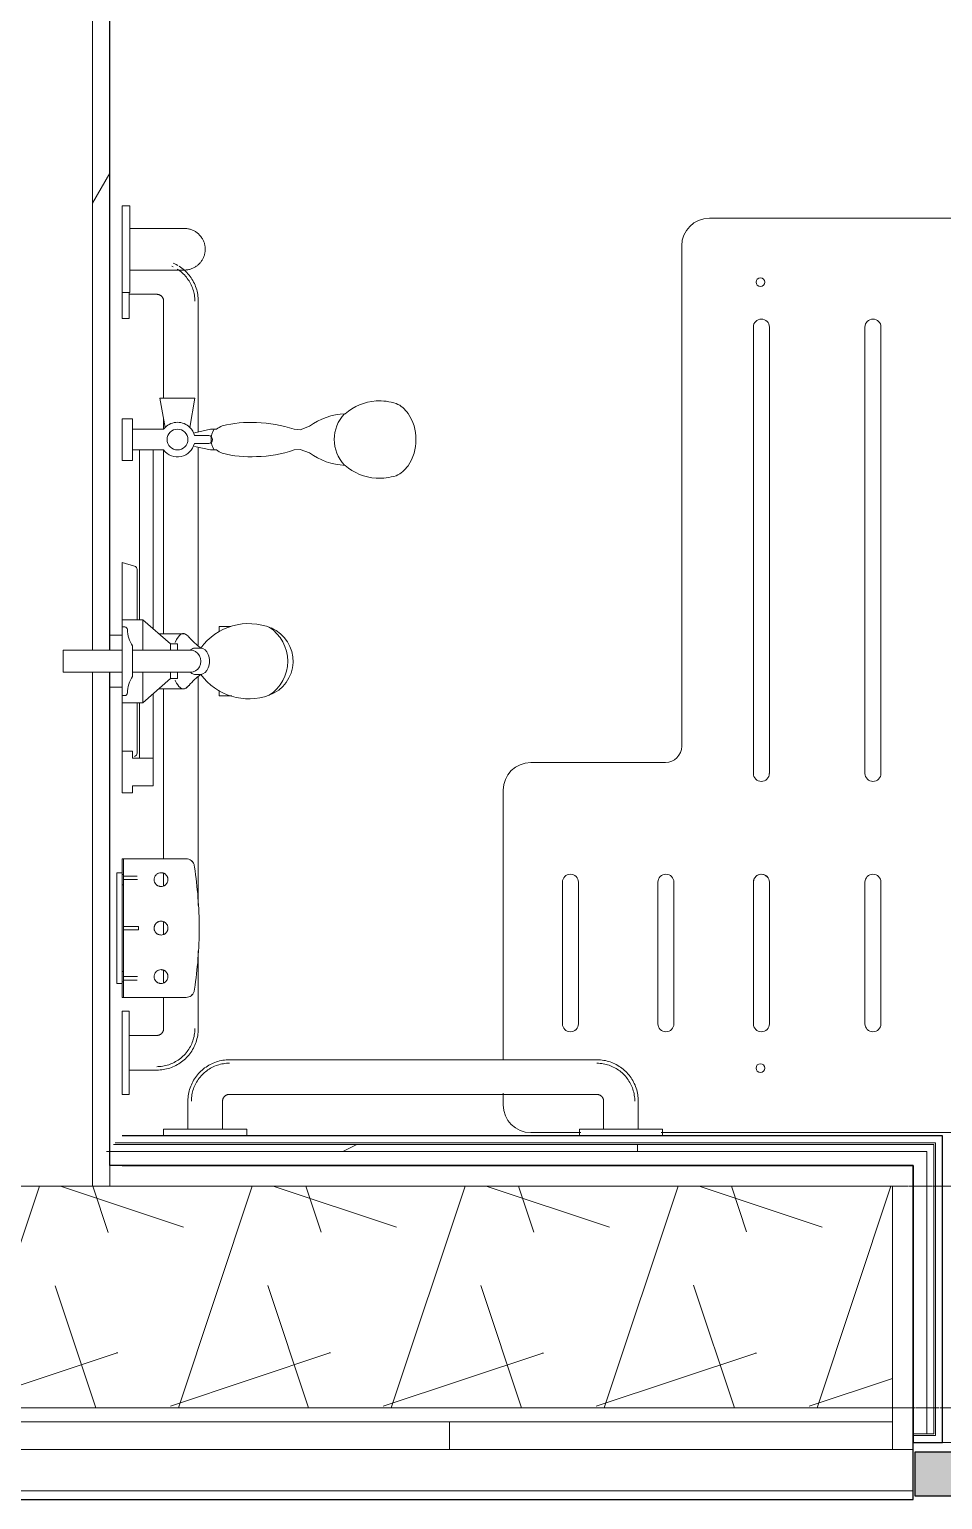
# Model space of a CAD drawing. Header units: inches. Extents: x 25369 to 33161, y -23509 to -20274.
# Drawn here: x 31234 to 31266.9, y -22798.6 to -22745.6 of the extents above; entities that cross this region are included whole.
import ezdxf

# ---------------------------------------------------------------- set-up
doc = ezdxf.new("R2010")
doc.units = ezdxf.units.IN
doc.header["$MEASUREMENT"] = 0
doc.linetypes.add('Grid Line 1_2_', pattern=[0.875, 0.5, -0.125, 0.125, -0.125])
for name, color, linetype, lineweight in [('A-FLOR', 192, 'Continuous', 9), ('A-GENM', 13, 'Continuous', 9), ('A-WALL', 113, 'Continuous', 9), ('A-WALL-PATT', 111, 'Continuous', 25), ('I-WALL', 2, 'Continuous', 9), ('P-SANR-FIXT', 6, 'Continuous', 9), ('Q-SPCQ', 91, 'Continuous', 9), ('S-GRID', 1, 'Continuous', 9)]:
    doc.layers.add(name, color=color, linetype=linetype, lineweight=lineweight)
pattern_1 = [(296.565, (5957.926, 17.28), (0.0001, 115.19999), [12.88, -244.715]), (33.69, (5963.69, 5.76), (-0.00014, 115.19958), [20.768, -394.592]), (33.69, (6078.89, 5.76), (-0.00014, 115.19958), [20.768, -394.592]), (33.69, (6194.09, 5.76), (-0.00014, 115.19958), [20.768, -394.592]), (116.565, (5980.966, 17.28), (0.0001, 115.19999), [12.88, -244.715]), (213.69, (5975.21, 28.8), (-0.00014, 115.19958), [20.768, -394.592]), (213.69, (6090.41, 28.8), (-0.00014, 115.19958), [20.768, -394.592]), (213.69, (6205.61, 28.8), (-0.00014, 115.19958), [20.768, -394.592]), (26.565, (6004.01, 17.28), (0.0001, 115.2), [25.76, -231.836]), (26.565, (6119.21, 17.28), (0.0001, 115.2), [25.76, -231.836]), (270, (6027.05, 28.8), (115.2, 7e-15), [11.52, -103.68]), (225, (6027.05, 17.28), (-1e-14, 115.20042), [16.292, -146.626]), (135, (6015.53, 5.76), (1e-14, 115.20042), [16.292, -146.626]), (288.435, (5980.966, 51.84), (-0.00042, 115.19956), [18.215, -346.08]), (18.435, (5986.73, 34.56), (-0.0004, 115.19956), [18.215, -346.08]), (18.435, (6101.93, 34.56), (-0.0004, 115.19956), [18.215, -346.08]), (18.435, (6217.13, 34.56), (-0.0004, 115.19956), [18.215, -346.08]), (135, (6004.01, 40.32), (1e-14, 115.20042), [16.292, -146.626]), (180, (5992.49, 51.84), (-1e-14, -115.2), [11.52, -103.68]), (251.565, (5952.166, 80.64), (0.00042, 115.19956), [18.215, -346.08]), (315, (5946.41, 63.36), (-1e-14, 115.20042), [16.292, -146.626]), (71.565, (5957.926, 51.84), (0.00042, 115.19956), [18.215, -346.08]), (135, (5963.69, 69.12), (1e-14, 115.20042), [16.292, -146.626]), (225, (5998.25, 80.64), (-1e-14, 115.20042), [16.292, -146.626]), (123.69, (5986.726, 69.12), (-0.00014, 115.19958), [20.768, -394.592]), (123.69, (6101.926, 69.12), (-0.00014, 115.19958), [20.768, -394.592]), (26.565, (5975.21, 86.4), (0.0001, 115.2), [12.88, -244.715]), (26.565, (6090.41, 86.4), (0.0001, 115.2), [12.88, -244.715]), (315, (5986.73, 92.16), (-1e-14, 115.20042), [16.292, -146.626]), (213.69, (6038.57, 109.44), (-0.00014, 115.19958), [20.768, -394.592]), (213.69, (6153.77, 109.44), (-0.00014, 115.19958), [20.768, -394.592]), (213.69, (6268.97, 109.44), (-0.00014, 115.19958), [20.768, -394.592]), (296.565, (6021.286, 97.92), (0.0001, 115.19999), [12.88, -244.715]), (45, (6027.05, 86.4), (1e-14, 115.20042), [16.292, -146.626]), (90, (6038.57, 97.92), (-115.2, 7e-15), [11.52, -103.68]), (213.69, (5986.73, 115.2), (-0.00014, 115.19958), [20.768, -394.592]), (213.69, (6101.93, 115.2), (-0.00014, 115.19958), [20.768, -394.592]), (213.69, (6217.13, 115.2), (-0.00014, 115.19958), [20.768, -394.592]), (315, (5969.45, 103.68), (-1e-14, 115.20042), [8.146, -154.772]), (26.565, (5975.21, 97.92), (0.0001, 115.2), [12.88, -244.715]), (26.565, (6090.41, 97.92), (0.0001, 115.2), [12.88, -244.715]), (90, (5986.73, 103.68), (-115.2, 7e-15), [11.52, -103.68]), (333.435, (5940.65, 109.44), (-0.0001, 115.2), [12.88, -244.715]), (333.435, (6055.85, 109.44), (-0.0001, 115.2), [12.88, -244.715]), (243.435, (5952.166, 103.68), (-0.0001, 115.19999), [12.88, -244.715]), (161.565, (5946.41, 92.16), (0.0004, 115.19956), [18.215, -346.08]), (161.565, (6061.61, 92.16), (0.0004, 115.19956), [18.215, -346.08]), (161.565, (6176.81, 92.16), (0.0004, 115.19956), [18.215, -346.08]), (45, (5929.13, 97.92), (1e-14, 115.20042), [16.292, -146.626]), (26.565, (5934.89, 0), (0.0001, 115.2), [12.88, -244.715]), (26.565, (6050.09, 0), (0.0001, 115.2), [12.88, -244.715]), (116.565, (5946.406, 5.76), (0.0001, 115.19999), [12.88, -244.715]), (206.565, (5940.65, 17.28), (0.0001, 115.2), [12.88, -244.715]), (206.565, (6055.85, 17.28), (0.0001, 115.2), [12.88, -244.715]), (296.565, (5929.126, 11.52), (0.0001, 115.19999), [12.88, -244.715]), (14.036, (6015.53, 51.84), (0.0005, 115.19957), [23.749, -451.233]), (14.036, (6130.73, 51.84), (0.0005, 115.19957), [23.749, -451.233]), (14.036, (6245.93, 51.84), (0.0005, 115.19957), [23.749, -451.233]), (14.036, (6361.13, 51.84), (0.0005, 115.19957), [23.749, -451.233]), (135, (6038.57, 57.6), (1e-14, 115.20042), [16.292, -146.626]), (198.435, (6027.05, 69.12), (-0.0004, 115.19956), [18.215, -346.08]), (198.435, (6142.25, 69.12), (-0.0004, 115.19956), [18.215, -346.08]), (198.435, (6257.45, 69.12), (-0.0004, 115.19956), [18.215, -346.08]), (296.565, (6009.766, 63.36), (0.0001, 115.19999), [12.88, -244.715]), (333.435, (5934.89, 34.56), (-0.0001, 115.2), [12.88, -244.715]), (333.435, (6050.09, 34.56), (-0.0001, 115.2), [12.88, -244.715]), (45, (5946.41, 28.8), (1e-14, 115.20042), [8.146, -154.772]), (116.565, (5952.166, 34.56), (0.0001, 115.19999), [12.88, -244.715]), (225, (5946.41, 46.08), (-1e-14, 115.20042), [16.292, -146.626])]

# ---------------------------------------------------------------- blocks, each defined once
blk = doc.blocks.new('Shower_Seat-Retractable-Frost_Products_LTD_-Handicap-_975L_M_ - Steel-Stainless-110062-Overall Floor Plan')
at = {"layer": 'Q-SPCQ', "color": 10, "lineweight": 13}
for p, q in [((25342.541, -22752.371), (25329.393, -22752.371)), ((25342.791, -22758.579), (25342.791, -22752.62)), ((25328.396, -22753.369), (25328.396, -22771.425)), ((25330.981, -22756.3), (25330.981, -22772.407)), ((25331.558, -22772.407), (25331.558, -22756.3)), ((25335.007, -22756.3), (25335.007, -22772.407)), ((25335.585, -22772.407), (25335.585, -22756.3)), ((25339.034, -22756.3), (25339.034, -22772.407)), ((25339.612, -22772.407), (25339.612, -22756.3)), ((25344.203, -22757.585), (25344.025, -22757.585)), ((25344.025, -22757.585), (25344.025, -22758.579)), ((25342.791, -22758.579), (25342.791, -22759.579)), ((25344.025, -22758.579), (25342.791, -22758.579)), ((25342.791, -22759.579), (25344.025, -22759.579)), ((25342.791, -22764.556), (25342.791, -22759.579)), ((25344.025, -22759.579), (25344.025, -22760.571)), ((25344.025, -22760.571), (25344.203, -22760.571)), ((25342.791, -22764.487), (25342.791, -22773.202)), ((25343.107, -22771.055), (25343.107, -22766.683)), ((25344.108, -22767.387), (25344.108, -22766.712)), ((25344.197, -22767.379), (25344.108, -22767.387)), ((25344.197, -22770.379), (25344.197, -22767.379)), ((25344.107, -22770.379), (25344.197, -22770.379)), ((25344.107, -22771.055), (25344.107, -22770.379)), ((25327.806, -22772.014), (25322.951, -22772.014)), ((25321.953, -22773.012), (25321.953, -22782.762)), ((25342.791, -22778.036), (25342.791, -22773.202)), ((25324.09, -22776.335), (25324.09, -22781.442)), ((25324.667, -22781.442), (25324.667, -22776.335)), ((25327.535, -22781.442), (25327.535, -22776.335)), ((25328.113, -22776.335), (25328.113, -22781.442)), ((25330.981, -22776.335), (25330.981, -22776.385)), ((25330.981, -22776.335), (25330.981, -22781.442)), ((25331.558, -22781.442), (25331.558, -22776.335)), ((25335.007, -22776.335), (25335.007, -22781.442)), ((25335.585, -22781.442), (25335.585, -22776.335)), ((25339.034, -22776.335), (25339.034, -22781.442)), ((25339.612, -22781.442), (25339.612, -22776.335)), ((25331.558, -22777.217), (25331.558, -22781.442)), ((25344.025, -22777.043), (25344.025, -22778.036)), ((25344.203, -22777.043), (25344.025, -22777.043)), ((25330.981, -22781.442), (25330.981, -22777.487)), ((25342.791, -22778.036), (25342.791, -22779.036)), ((25344.025, -22778.036), (25342.791, -22778.036)), ((25342.791, -22779.036), (25344.025, -22779.036)), ((25342.791, -22785.122), (25342.791, -22779.036)), ((25344.025, -22779.036), (25344.025, -22780.029)), ((25344.025, -22780.029), (25344.203, -22780.029)), ((25321.953, -22783.953), (25321.953, -22784.373)), ((25322.951, -22785.371), (25324.754, -22785.371)), ((25327.652, -22785.371), (25342.541, -22785.371))]:
    blk.add_line(p, q, dxfattribs=at)
for centre, radius, start, end in [((25329.393, -22753.369), 0.998, 90, 180), ((25342.541, -22752.62), 0.249, 0, 90), ((25331.234, -22754.676), 0.157, 90, 270), ((25331.234, -22754.676), 0.157, 270, 90), ((25339.288, -22754.676), 0.157, 90, 270), ((25339.288, -22754.676), 0.157, 270, 90), ((25331.269, -22756.3), 0.289, 0, 180), ((25335.296, -22756.3), 0.289, 0, 180), ((25339.323, -22756.3), 0.289, 0, 180), ((25341.818, -22766.399), 2.092, 57.8406, 62.567), ((25341.685, -22766.712), 2.424, 0, 62.8489), ((25341.754, -22766.683), 1.353, 0, 40), ((25341.656, -22771.026), 1.452, 321.4199, 358.8453), ((25341.638, -22771.018), 2.469, 297.8217, 359.1458), ((25327.806, -22771.425), 0.589, 270, 0), ((25322.951, -22773.012), 0.998, 90, 180), ((25331.268, -22772.407), 0.288, 180, 0), ((25335.296, -22772.407), 0.288, 180, 0), ((25339.323, -22772.407), 0.289, 180, 0), ((25341.921, -22771.671), 1.773, 299.5044, 304.7548), ((25324.379, -22776.335), 0.289, 0, 180), ((25327.824, -22776.335), 0.289, 0, 180), ((25331.269, -22776.335), 0.289, 40.7863, 180), ((25331.269, -22776.335), 0.289, 0, 180), ((25335.296, -22776.335), 0.289, 0, 180), ((25339.323, -22776.335), 0.289, 0, 180), ((25324.379, -22781.442), 0.289, 180, 0), ((25327.824, -22781.442), 0.289, 180, 0), ((25331.269, -22781.442), 0.289, 180, 0), ((25331.269, -22781.442), 0.289, 180, 0), ((25335.296, -22781.442), 0.289, 180, 0), ((25339.323, -22781.442), 0.289, 180, 0), ((25331.234, -22783.04), 0.157, 90, 270), ((25331.234, -22783.04), 0.157, 270, 90), ((25339.288, -22783.04), 0.157, 90, 270), ((25339.288, -22783.04), 0.157, 270, 90), ((25322.951, -22784.373), 0.998, 180, 270), ((25342.541, -22785.122), 0.249, 270, 0)]:
    blk.add_arc(centre, radius, start, end, dxfattribs=at)
blk = doc.blocks.new('Parametric_ADA_Grab_Bar_-_2_Piece_3744 - Parametric_ADA_Grab_Bar_-_2_Piece_3744 2-122809-Overall Floor Plan')
at = {"layer": 'A-GENM', "color": 7}
for p, q in [((1.849, 31.894), (1.799, 31.917)), ((0, 30.031), (0, 31.143)), ((0.25, 30.976), (0.25, 30.031)), ((0.25, 30.906), (1.25, 30.906)), ((1.5, 30.656), (1.5, 27.162)), ((2.75, 25.938), (2.75, 30.656)), ((0, 30.082), (0, 30.031)), ((0, 30.031), (0.25, 30.031)), ((0.25, 30.031), (0.25, 30.082)), ((1.5, 26.395), (1.5, 26.037)), ((1.5, 25.287), (1.5, 18.657)), ((2.75, 18.202), (2.75, 25.386)), ((2.75, 8.846), (2.75, 17.122)), ((1.5, 16.667), (1.5, 10.531)), ((1.5, 10.001), (1.5, 9.562)), ((1.5, 8.251), (1.5, 7.812)), ((2.75, 4.406), (2.75, 7.217)), ((1.5, 6.501), (1.5, 6.062)), ((1.5, 5.531), (1.5, 4.406)), ((0.25, 5.031), (0, 5.031)), ((0, 2.031), (0, 5.031)), ((0, 5.031), (0, 4.98)), ((0.25, 4.98), (0.25, 5.031)), ((0.25, 5.031), (0.25, 2.031)), ((1.25, 4.156), (0.25, 4.156)), ((17.125, 3.281), (3.875, 3.281)), ((0.25, 2.906), (1.25, 2.906)), ((0, 2.082), (0, 2.031)), ((0, 2.031), (0.25, 2.031)), ((0.25, 2.031), (0.25, 2.082)), ((2.375, 1.781), (2.375, 0.781)), ((3.625, 0.781), (3.625, 1.781)), ((3.875, 2.031), (17.125, 2.031)), ((17.375, 1.781), (17.375, 0.781)), ((18.625, 0.781), (18.625, 1.781)), ((1.5, 0.781), (1.5, 0.531)), ((1.5, 0.781), (4.5, 0.781)), ((1.551, 0.781), (1.5, 0.781)), ((4.5, 0.781), (4.449, 0.781)), ((4.5, 0.531), (4.5, 0.781)), ((16.5, 0.781), (16.5, 0.531)), ((16.5, 0.781), (19.5, 0.781)), ((16.551, 0.781), (16.5, 0.781)), ((19.5, 0.781), (19.449, 0.781)), ((19.5, 0.531), (19.5, 0.781))]:
    blk.add_line(p, q, dxfattribs=at)
at = {"layer": 'A-GENM', "color": 7, "flags": 128}
for points in [[(2.009, 31.95), (1.957, 31.979), (1.904, 32.006), (1.849, 32.031)], [(2.75, 30.656), (2.749, 30.716), (2.745, 30.776), (2.739, 30.836), (2.731, 30.895), (2.72, 30.954), (2.707, 31.013), (2.692, 31.071), (2.674, 31.128), (2.654, 31.185), (2.632, 31.24), (2.607, 31.295), (2.58, 31.349), (2.552, 31.402), (2.521, 31.453), (2.488, 31.503), (2.453, 31.552), (2.416, 31.599), (2.378, 31.645), (2.337, 31.69), (2.295, 31.732), (2.251, 31.773), (2.206, 31.812), (2.159, 31.85), (2.11, 31.885), (2.06, 31.918)], [(2.625, 30.656), (2.624, 30.711), (2.621, 30.766), (2.615, 30.821), (2.607, 30.875), (2.598, 30.929), (2.586, 30.983), (2.571, 31.036), (2.555, 31.089), (2.537, 31.141), (2.516, 31.192), (2.494, 31.242), (2.47, 31.291), (2.443, 31.339), (2.415, 31.387), (2.385, 31.433), (2.353, 31.477), (2.319, 31.521), (2.284, 31.563), (2.247, 31.604), (2.208, 31.643), (2.168, 31.68), (2.126, 31.716), (2.083, 31.75), (2.039, 31.783), (1.993, 31.813)], [(1.25, 30.906), (1.26, 30.906), (1.27, 30.905), (1.28, 30.904), (1.29, 30.903), (1.3, 30.901), (1.309, 30.899), (1.319, 30.897), (1.329, 30.894), (1.338, 30.89), (1.347, 30.887), (1.356, 30.882), (1.365, 30.878), (1.374, 30.873), (1.383, 30.868), (1.391, 30.863), (1.399, 30.857), (1.407, 30.851), (1.415, 30.844), (1.422, 30.837), (1.429, 30.83), (1.436, 30.823), (1.443, 30.816), (1.449, 30.808), (1.455, 30.8), (1.46, 30.791), (1.466, 30.783), (1.47, 30.774), (1.475, 30.765), (1.479, 30.756), (1.483, 30.747), (1.486, 30.737), (1.49, 30.728), (1.492, 30.718), (1.494, 30.709), (1.496, 30.699), (1.498, 30.689), (1.499, 30.679), (1.5, 30.669), (1.5, 30.659), (1.5, 30.656)], [(1.25, 2.906), (1.31, 2.907), (1.37, 2.911), (1.43, 2.917), (1.489, 2.925), (1.548, 2.936), (1.607, 2.949), (1.665, 2.965), (1.722, 2.982), (1.778, 3.002), (1.834, 3.025), (1.889, 3.049), (1.943, 3.076), (1.995, 3.105), (2.047, 3.135), (2.097, 3.168), (2.146, 3.203), (2.193, 3.24), (2.239, 3.279), (2.283, 3.319), (2.326, 3.361), (2.367, 3.405), (2.406, 3.451), (2.443, 3.498), (2.479, 3.546), (2.512, 3.596), (2.544, 3.647), (2.573, 3.699), (2.6, 3.753), (2.625, 3.807), (2.648, 3.863), (2.669, 3.919), (2.687, 3.976), (2.703, 4.034), (2.717, 4.092), (2.728, 4.151), (2.737, 4.211), (2.744, 4.27), (2.748, 4.33), (2.75, 4.39), (2.75, 4.406)], [(1.5, 4.406), (1.5, 4.396), (1.499, 4.386), (1.498, 4.376), (1.497, 4.366), (1.495, 4.357), (1.493, 4.347), (1.49, 4.337), (1.487, 4.328), (1.484, 4.318), (1.48, 4.309), (1.476, 4.3), (1.472, 4.291), (1.467, 4.282), (1.462, 4.273), (1.456, 4.265), (1.451, 4.257), (1.444, 4.249), (1.438, 4.241), (1.431, 4.234), (1.424, 4.227), (1.417, 4.22), (1.409, 4.214), (1.401, 4.207), (1.393, 4.201), (1.385, 4.196), (1.377, 4.191), (1.368, 4.186), (1.359, 4.181), (1.35, 4.177), (1.341, 4.173), (1.331, 4.17), (1.322, 4.167), (1.312, 4.164), (1.302, 4.162), (1.292, 4.16), (1.283, 4.158), (1.273, 4.157), (1.263, 4.157), (1.253, 4.156), (1.25, 4.156)], [(1.25, 3.031), (1.305, 3.032), (1.36, 3.036), (1.415, 3.041), (1.469, 3.049), (1.523, 3.059), (1.577, 3.071), (1.63, 3.085), (1.683, 3.101), (1.734, 3.119), (1.785, 3.14), (1.836, 3.162), (1.885, 3.187), (1.933, 3.213), (1.98, 3.241), (2.026, 3.271), (2.071, 3.303), (2.115, 3.337), (2.157, 3.373), (2.197, 3.41), (2.236, 3.448), (2.274, 3.488), (2.31, 3.53), (2.344, 3.573), (2.376, 3.618), (2.407, 3.663), (2.436, 3.71), (2.463, 3.758), (2.488, 3.807), (2.511, 3.857), (2.532, 3.908), (2.55, 3.96), (2.567, 4.012), (2.582, 4.065), (2.595, 4.119), (2.605, 4.173), (2.613, 4.227), (2.619, 4.282), (2.623, 4.336), (2.625, 4.391), (2.625, 4.406)], [(3.875, 3.281), (3.815, 3.28), (3.755, 3.276), (3.695, 3.27), (3.636, 3.262), (3.577, 3.251), (3.518, 3.238), (3.46, 3.223), (3.403, 3.205), (3.347, 3.185), (3.291, 3.163), (3.236, 3.138), (3.182, 3.112), (3.13, 3.083), (3.078, 3.052), (3.028, 3.019), (2.979, 2.984), (2.932, 2.948), (2.886, 2.909), (2.842, 2.869), (2.799, 2.826), (2.758, 2.782), (2.719, 2.737), (2.682, 2.69), (2.646, 2.642), (2.613, 2.592), (2.581, 2.541), (2.552, 2.488), (2.525, 2.435), (2.5, 2.38), (2.477, 2.325), (2.456, 2.268), (2.438, 2.211), (2.422, 2.154), (2.408, 2.095), (2.397, 2.036), (2.388, 1.977), (2.381, 1.917), (2.377, 1.857), (2.375, 1.797), (2.375, 1.781)], [(18.625, 1.781), (18.624, 1.841), (18.62, 1.901), (18.614, 1.961), (18.606, 2.02), (18.595, 2.079), (18.582, 2.138), (18.567, 2.196), (18.549, 2.253), (18.529, 2.31), (18.507, 2.365), (18.482, 2.42), (18.455, 2.474), (18.427, 2.527), (18.396, 2.578), (18.363, 2.628), (18.328, 2.677), (18.291, 2.724), (18.253, 2.77), (18.212, 2.815), (18.17, 2.857), (18.126, 2.898), (18.081, 2.937), (18.034, 2.975), (17.985, 3.01), (17.935, 3.043), (17.884, 3.075), (17.832, 3.104), (17.779, 3.131), (17.724, 3.156), (17.669, 3.179), (17.612, 3.2), (17.555, 3.218), (17.497, 3.234), (17.439, 3.248), (17.38, 3.259), (17.321, 3.268), (17.261, 3.275), (17.201, 3.279), (17.141, 3.281), (17.125, 3.281)], [(3.875, 3.156), (3.82, 3.155), (3.765, 3.152), (3.71, 3.146), (3.656, 3.139), (3.602, 3.129), (3.548, 3.117), (3.495, 3.103), (3.442, 3.086), (3.391, 3.068), (3.34, 3.048), (3.289, 3.025), (3.24, 3.001), (3.192, 2.975), (3.145, 2.946), (3.099, 2.916), (3.054, 2.884), (3.01, 2.85), (2.968, 2.815), (2.928, 2.778), (2.889, 2.739), (2.851, 2.699), (2.815, 2.657), (2.781, 2.614), (2.749, 2.57), (2.718, 2.524), (2.689, 2.477), (2.662, 2.429), (2.637, 2.38), (2.614, 2.33), (2.593, 2.279), (2.575, 2.228), (2.558, 2.175), (2.543, 2.122), (2.53, 2.069), (2.52, 2.015), (2.512, 1.961), (2.506, 1.906), (2.502, 1.851), (2.5, 1.796), (2.5, 1.781)], [(18.5, 1.781), (18.499, 1.836), (18.496, 1.891), (18.49, 1.946), (18.482, 2), (18.473, 2.054), (18.461, 2.108), (18.446, 2.161), (18.43, 2.214), (18.412, 2.266), (18.391, 2.317), (18.369, 2.367), (18.345, 2.416), (18.318, 2.464), (18.29, 2.512), (18.26, 2.558), (18.228, 2.602), (18.194, 2.646), (18.159, 2.688), (18.122, 2.729), (18.083, 2.768), (18.043, 2.805), (18.001, 2.841), (17.958, 2.875), (17.914, 2.908), (17.868, 2.938), (17.821, 2.967), (17.773, 2.994), (17.724, 3.019), (17.674, 3.042), (17.623, 3.063), (17.572, 3.082), (17.519, 3.099), (17.466, 3.113), (17.413, 3.126), (17.359, 3.136), (17.304, 3.145), (17.25, 3.151), (17.195, 3.154), (17.14, 3.156), (17.125, 3.156)], [(3.625, 1.781), (3.625, 1.791), (3.626, 1.801), (3.627, 1.811), (3.628, 1.821), (3.63, 1.831), (3.632, 1.841), (3.635, 1.85), (3.638, 1.86), (3.641, 1.869), (3.645, 1.879), (3.649, 1.888), (3.653, 1.897), (3.658, 1.905), (3.663, 1.914), (3.669, 1.922), (3.674, 1.931), (3.681, 1.938), (3.687, 1.946), (3.694, 1.953), (3.701, 1.961), (3.708, 1.967), (3.716, 1.974), (3.724, 1.98), (3.732, 1.986), (3.74, 1.992), (3.748, 1.997), (3.757, 2.002), (3.766, 2.006), (3.775, 2.01), (3.784, 2.014), (3.794, 2.018), (3.803, 2.021), (3.813, 2.023), (3.823, 2.026), (3.833, 2.028), (3.842, 2.029), (3.852, 2.03), (3.862, 2.031), (3.872, 2.031), (3.875, 2.031)], [(17.125, 2.031), (17.135, 2.031), (17.145, 2.03), (17.155, 2.029), (17.165, 2.028), (17.175, 2.026), (17.184, 2.024), (17.194, 2.022), (17.204, 2.019), (17.213, 2.015), (17.222, 2.012), (17.231, 2.007), (17.24, 2.003), (17.249, 1.998), (17.258, 1.993), (17.266, 1.988), (17.274, 1.982), (17.282, 1.976), (17.29, 1.969), (17.297, 1.962), (17.304, 1.955), (17.311, 1.948), (17.318, 1.941), (17.324, 1.933), (17.33, 1.925), (17.335, 1.916), (17.341, 1.908), (17.345, 1.899), (17.35, 1.89), (17.354, 1.881), (17.358, 1.872), (17.361, 1.862), (17.365, 1.853), (17.367, 1.843), (17.369, 1.834), (17.371, 1.824), (17.373, 1.814), (17.374, 1.804), (17.375, 1.794), (17.375, 1.784), (17.375, 1.781)]]:
    blk.add_lwpolyline(points, dxfattribs=at)
blk = doc.blocks.new('Soap_Dish-Bradley_Corp-9001 - 9001-59-103799-Overall Floor Plan')
at = {"layer": 'Q-SPCQ', "color": 7}
for p, q in [((-2, 0.187), (2, 0.187)), ((-2, 0.187), (-2, 0)), ((2, 0), (2, 0.187)), ((-2.5, 0), (-2.5, -0.048)), ((-2.5, 0), (-2.173, 0)), ((-2.5, 0), (-2.174, 0)), ((-2.5, 0), (-2.5, -2.313)), ((-2.173, -0.048), (-2.5, -0.048)), ((-2.173, 0), (2.063, 0)), ((2.063, -0.048), (-2.173, -0.048)), ((-1.938, -0.017), (-1.938, -0.048)), ((-1.875, -0.548), (-1.875, -0.048)), ((-1.75, -0.048), (-1.75, -0.553)), ((-1.563, -0.048), (-1.563, -0.017)), ((-0.062, -0.595), (-0.062, -0.048)), ((0.063, -0.048), (0.063, -0.595)), ((1.562, -0.017), (1.562, -0.048)), ((1.75, -0.554), (1.75, -0.048)), ((1.875, -0.048), (1.875, -0.548)), ((1.937, -0.048), (1.937, -0.017)), ((2.063, 0), (2.5, 0)), ((2.5, -0.048), (2.063, -0.048)), ((2.064, 0), (2.5, 0)), ((2.5, -0.048), (2.5, 0)), ((2.5, 0), (2.5, -2.313)), ((0.063, -0.595), (-0.062, -0.595))]:
    blk.add_line(p, q, dxfattribs=at)
for points in [[(-2, -1.406), (-1.999, -1.392), (-1.996, -1.364), (-1.986, -1.325), (-1.974, -1.296), (-1.962, -1.274), (-1.949, -1.254), (-1.928, -1.23), (-1.897, -1.204), (-1.868, -1.186), (-1.844, -1.175), (-1.821, -1.166), (-1.79, -1.159), (-1.749, -1.156), (-1.709, -1.159), (-1.672, -1.168), (-1.637, -1.183), (-1.602, -1.205), (-1.571, -1.231), (-1.55, -1.255), (-1.537, -1.275), (-1.525, -1.297), (-1.508, -1.337), (-1.501, -1.377), (-1.5, -1.406)], [(-1.5, -1.406), (-1.501, -1.421), (-1.504, -1.448), (-1.513, -1.487), (-1.525, -1.516), (-1.537, -1.537), (-1.55, -1.558), (-1.571, -1.582), (-1.602, -1.608), (-1.631, -1.626), (-1.655, -1.637), (-1.678, -1.646), (-1.709, -1.653), (-1.749, -1.656), (-1.79, -1.654), (-1.827, -1.645), (-1.862, -1.63), (-1.897, -1.609), (-1.928, -1.583), (-1.949, -1.559), (-1.962, -1.538), (-1.974, -1.517), (-1.991, -1.476), (-1.998, -1.436), (-2, -1.406)], [(-0.25, -1.406), (-0.249, -1.392), (-0.246, -1.364), (-0.237, -1.325), (-0.225, -1.296), (-0.212, -1.274), (-0.199, -1.254), (-0.178, -1.23), (-0.147, -1.204), (-0.118, -1.186), (-0.094, -1.175), (-0.071, -1.166), (-0.04, -1.159), (0.001, -1.156), (0.041, -1.159), (0.078, -1.168), (0.113, -1.183), (0.148, -1.205), (0.179, -1.231), (0.2, -1.255), (0.213, -1.275), (0.225, -1.297), (0.242, -1.337), (0.249, -1.377), (0.25, -1.406)], [(0.25, -1.406), (0.249, -1.421), (0.246, -1.448), (0.237, -1.487), (0.225, -1.516), (0.213, -1.537), (0.2, -1.557), (0.179, -1.582), (0.148, -1.608), (0.119, -1.626), (0.096, -1.637), (0.072, -1.646), (0.041, -1.653), (0.001, -1.656), (-0.04, -1.654), (-0.077, -1.645), (-0.112, -1.63), (-0.147, -1.609), (-0.178, -1.583), (-0.199, -1.559), (-0.212, -1.538), (-0.225, -1.517), (-0.241, -1.476), (-0.248, -1.435), (-0.25, -1.406)], [(1.5, -1.406), (1.501, -1.392), (1.504, -1.364), (1.514, -1.325), (1.526, -1.296), (1.538, -1.274), (1.551, -1.254), (1.572, -1.23), (1.604, -1.204), (1.632, -1.186), (1.656, -1.175), (1.679, -1.166), (1.71, -1.159), (1.751, -1.156), (1.791, -1.159), (1.828, -1.168), (1.863, -1.183), (1.898, -1.205), (1.929, -1.231), (1.95, -1.255), (1.963, -1.275), (1.975, -1.297), (1.992, -1.337), (1.999, -1.377), (2, -1.406)], [(2, -1.406), (1.999, -1.421), (1.996, -1.448), (1.987, -1.487), (1.975, -1.516), (1.963, -1.537), (1.95, -1.558), (1.929, -1.582), (1.898, -1.608), (1.869, -1.626), (1.846, -1.637), (1.822, -1.646), (1.791, -1.653), (1.751, -1.656), (1.71, -1.654), (1.673, -1.645), (1.638, -1.63), (1.604, -1.609), (1.572, -1.583), (1.551, -1.559), (1.538, -1.538), (1.526, -1.517), (1.509, -1.476), (1.502, -1.436), (1.5, -1.406)]]:
    blk.add_open_spline(points, degree=3, knots=[0, 0, 0, 0, 0.05, 0.1, 0.15, 0.175, 0.2, 0.25, 0.3, 0.35, 0.375, 0.4, 0.45, 0.5, 0.55, 0.6, 0.65, 0.7, 0.75, 0.8, 0.825, 0.85, 0.9, 1, 1, 1, 1], dxfattribs=at)
for points in [[(-2.5, -2.313), (-2.496, -2.383), (-2.458, -2.501), (-2.358, -2.573), (-2.293, -2.597)], [(-2.293, -2.597), (-2.358, -2.573), (-2.408, -2.537), (-2.442, -2.489)], [(-2.293, -2.597), (-2.277, -2.6), (-2.247, -2.605), (-2.216, -2.61), (-2.2, -2.612)], [(-2.2, -2.612), (-1.837, -2.668), (-1.107, -2.753), (0, -2.796), (1.106, -2.753), (1.837, -2.668), (2.2, -2.612)], [(2.2, -2.612), (2.216, -2.61), (2.247, -2.605), (2.277, -2.6), (2.293, -2.597)], [(2.293, -2.597), (2.358, -2.573), (2.458, -2.501), (2.496, -2.383), (2.5, -2.313)], [(2.443, -2.488), (2.408, -2.536), (2.358, -2.572), (2.293, -2.597)]]:
    blk.add_open_spline(points, degree=3, dxfattribs=at)
blk = doc.blocks.new('817_Grab_Bars - 8170-001180-V55-Overall Floor Plan')
at = {"layer": 'Q-SPCQ', "color": 7}
for p, q in [((25736.828, -22751.928), (25736.546, -22751.928)), ((25736.828, -22751.928), (25736.546, -22751.928)), ((25736.546, -22755.053), (25736.546, -22751.928)), ((25736.828, -22751.928), (25736.828, -22755.053)), ((25736.828, -22752.137), (25736.828, -22751.928)), ((25736.828, -22751.928), (25736.828, -22752.137)), ((25736.828, -22752.137), (25736.828, -22751.928)), ((25736.546, -22752.74), (25735.828, -22752.74)), ((25736.546, -22752.74), (25735.828, -22752.74)), ((25735.828, -22754.24), (25736.546, -22754.24)), ((25735.828, -22754.24), (25736.546, -22754.24)), ((25736.546, -22754.843), (25736.546, -22755.053)), ((25736.546, -22755.053), (25736.546, -22754.843)), ((25736.546, -22754.843), (25736.546, -22755.053)), ((25736.546, -22755.053), (25736.828, -22755.053)), ((25736.546, -22755.053), (25736.828, -22755.053))]:
    blk.add_line(p, q, dxfattribs=at)
at = {"layer": 'Q-SPCQ', "color": 7, "flags": 128}
for points in [[(25733.828, -22753.49), (25733.828, -22753.46), (25733.83, -22753.43), (25733.833, -22753.401), (25733.837, -22753.371), (25733.843, -22753.341), (25733.849, -22753.312), (25733.857, -22753.283), (25733.866, -22753.254), (25733.876, -22753.226), (25733.887, -22753.198), (25733.899, -22753.171), (25733.912, -22753.144), (25733.927, -22753.118), (25733.942, -22753.092), (25733.959, -22753.067), (25733.976, -22753.042), (25733.995, -22753.019), (25734.014, -22752.996), (25734.034, -22752.974), (25734.055, -22752.952), (25734.077, -22752.932), (25734.1, -22752.912), (25734.123, -22752.894), (25734.148, -22752.876), (25734.172, -22752.859), (25734.198, -22752.844), (25734.224, -22752.829), (25734.251, -22752.815), (25734.278, -22752.803), (25734.306, -22752.791), (25734.334, -22752.781), (25734.363, -22752.772), (25734.392, -22752.764), (25734.421, -22752.757), (25734.45, -22752.751), (25734.48, -22752.747), (25734.51, -22752.743), (25734.54, -22752.741), (25734.57, -22752.74), (25734.578, -22752.74)], [(25735.828, -22752.74), (25735.778, -22752.74), (25735.728, -22752.74), (25735.678, -22752.74), (25735.629, -22752.74), (25735.579, -22752.74), (25735.531, -22752.74), (25735.482, -22752.74), (25735.435, -22752.74), (25735.387, -22752.74), (25735.341, -22752.74), (25735.295, -22752.74), (25735.251, -22752.74), (25735.207, -22752.74), (25735.164, -22752.74), (25735.122, -22752.74), (25735.081, -22752.74), (25735.042, -22752.74), (25735.003, -22752.74), (25734.967, -22752.74), (25734.931, -22752.74), (25734.897, -22752.74), (25734.864, -22752.74), (25734.833, -22752.74), (25734.804, -22752.74), (25734.776, -22752.74), (25734.75, -22752.74), (25734.725, -22752.74), (25734.703, -22752.74), (25734.682, -22752.74), (25734.663, -22752.74), (25734.645, -22752.74), (25734.63, -22752.74), (25734.617, -22752.74), (25734.605, -22752.74), (25734.596, -22752.74), (25734.588, -22752.74), (25734.583, -22752.74), (25734.579, -22752.74), (25734.578, -22752.74)], [(25734.578, -22752.74), (25734.579, -22752.74), (25734.582, -22752.74), (25734.587, -22752.74), (25734.594, -22752.74), (25734.603, -22752.74), (25734.614, -22752.74), (25734.626, -22752.74), (25734.641, -22752.74), (25734.658, -22752.74), (25734.676, -22752.74), (25734.697, -22752.74), (25734.719, -22752.74), (25734.743, -22752.74), (25734.769, -22752.74), (25734.796, -22752.74), (25734.825, -22752.74), (25734.856, -22752.74), (25734.888, -22752.74), (25734.922, -22752.74), (25734.957, -22752.74), (25734.993, -22752.74), (25735.031, -22752.74), (25735.07, -22752.74), (25735.111, -22752.74), (25735.152, -22752.74), (25735.195, -22752.74), (25735.239, -22752.74), (25735.283, -22752.74), (25735.329, -22752.74), (25735.375, -22752.74), (25735.422, -22752.74), (25735.469, -22752.74), (25735.518, -22752.74), (25735.566, -22752.74), (25735.615, -22752.74), (25735.665, -22752.74), (25735.714, -22752.74), (25735.764, -22752.74), (25735.814, -22752.74), (25735.828, -22752.74)], [(25734.578, -22754.24), (25734.548, -22754.24), (25734.518, -22754.238), (25734.488, -22754.235), (25734.458, -22754.231), (25734.429, -22754.225), (25734.399, -22754.219), (25734.37, -22754.211), (25734.342, -22754.202), (25734.314, -22754.192), (25734.286, -22754.181), (25734.258, -22754.169), (25734.231, -22754.156), (25734.205, -22754.141), (25734.179, -22754.126), (25734.154, -22754.109), (25734.13, -22754.092), (25734.106, -22754.073), (25734.083, -22754.054), (25734.061, -22754.034), (25734.04, -22754.013), (25734.019, -22753.991), (25734, -22753.968), (25733.981, -22753.945), (25733.963, -22753.92), (25733.947, -22753.896), (25733.931, -22753.87), (25733.916, -22753.844), (25733.903, -22753.817), (25733.89, -22753.79), (25733.879, -22753.762), (25733.868, -22753.734), (25733.859, -22753.705), (25733.851, -22753.676), (25733.844, -22753.647), (25733.839, -22753.618), (25733.834, -22753.588), (25733.831, -22753.558), (25733.829, -22753.528), (25733.828, -22753.498), (25733.828, -22753.49)], [(25734.578, -22754.24), (25734.579, -22754.24), (25734.582, -22754.24), (25734.587, -22754.24), (25734.594, -22754.24), (25734.603, -22754.24), (25734.614, -22754.24), (25734.626, -22754.24), (25734.641, -22754.24), (25734.658, -22754.24), (25734.676, -22754.24), (25734.697, -22754.24), (25734.719, -22754.24), (25734.743, -22754.24), (25734.769, -22754.24), (25734.796, -22754.24), (25734.825, -22754.24), (25734.856, -22754.24), (25734.888, -22754.24), (25734.922, -22754.24), (25734.957, -22754.24), (25734.993, -22754.24), (25735.031, -22754.24), (25735.07, -22754.24), (25735.111, -22754.24), (25735.152, -22754.24), (25735.195, -22754.24), (25735.239, -22754.24), (25735.283, -22754.24), (25735.329, -22754.24), (25735.375, -22754.24), (25735.422, -22754.24), (25735.469, -22754.24), (25735.518, -22754.24), (25735.566, -22754.24), (25735.615, -22754.24), (25735.665, -22754.24), (25735.714, -22754.24), (25735.764, -22754.24), (25735.814, -22754.24), (25735.828, -22754.24)], [(25735.828, -22754.24), (25735.778, -22754.24), (25735.728, -22754.24), (25735.678, -22754.24), (25735.629, -22754.24), (25735.579, -22754.24), (25735.531, -22754.24), (25735.482, -22754.24), (25735.435, -22754.24), (25735.387, -22754.24), (25735.341, -22754.24), (25735.295, -22754.24), (25735.251, -22754.24), (25735.207, -22754.24), (25735.164, -22754.24), (25735.122, -22754.24), (25735.081, -22754.24), (25735.042, -22754.24), (25735.003, -22754.24), (25734.967, -22754.24), (25734.931, -22754.24), (25734.897, -22754.24), (25734.864, -22754.24), (25734.833, -22754.24), (25734.804, -22754.24), (25734.776, -22754.24), (25734.75, -22754.24), (25734.725, -22754.24), (25734.703, -22754.24), (25734.682, -22754.24), (25734.663, -22754.24), (25734.645, -22754.24), (25734.63, -22754.24), (25734.617, -22754.24), (25734.605, -22754.24), (25734.596, -22754.24), (25734.588, -22754.24), (25734.583, -22754.24), (25734.579, -22754.24), (25734.578, -22754.24)]]:
    blk.add_lwpolyline(points, dxfattribs=at)
blk = doc.blocks.new('Shower-Unit-Zurn-Z7301-SS-MT-DV2P-HW - Z7301-SS-MT-DV2P-HW-234739-Overall Floor Plan')
at = {"layer": 'A-GENM'}
for p, q in [((-4.75, 0), (-4.75, -0.375)), ((-3.25, 0), (-4.75, 0)), ((-4.75, -0.375), (-4.5, -0.375)), ((-4.5, -0.375), (-4.5, -1.125)), ((-3.5, -1.125), (-3.5, -0.375)), ((-3.5, -0.375), (-3.25, -0.375)), ((-3.25, -0.375), (-3.25, 0)), ((8.75, 0), (7.25, 0)), ((7.25, 0), (7.25, -0.375)), ((7.25, -0.375), (7.625, -0.375)), ((7.625, -0.375), (8.375, -0.375)), ((7.625, -0.375), (7.625, -1.5)), ((8.375, -1.5), (8.375, -0.375)), ((8.375, -0.375), (8.75, -0.375)), ((8.75, -0.375), (8.75, 0)), ((-1.5, -0.625), (-3.5, -0.625)), ((7.625, -0.625), (1.5, -0.625)), ((-4.5, -1.125), (-3.5, -1.125)), ((-3.5, -1.125), (-1.172, -1.125)), ((1.172, -1.125), (7.625, -1.125)), ((9.5, -1.365), (8.436, -1.552)), ((9.5, -2.625), (9.5, -1.365)), ((7.753, -2.618), (7.63, -3.185)), ((7.859, -2.609), (7.859, -3.125)), ((8.141, -3.125), (8.141, -2.609)), ((8.37, -3.185), (8.247, -2.618)), ((8.436, -2.448), (9.5, -2.625)), ((7.625, -3.24), (7.625, -3.405)), ((8.375, -3.405), (8.375, -3.24)), ((7.628, -6.209), (7.647, -6.422)), ((8.353, -6.422), (8.372, -6.209)), ((7.647, -6.422), (7.522, -6.76)), ((8.478, -6.76), (8.353, -6.422))]:
    blk.add_line(p, q, dxfattribs=at)
at = {"layer": 'A-GENM', "color": 7}
for p, q in [((-1.238, 0), (-1.5, 0)), ((-1.5, 0), (-1.5, -0.75)), ((1.5, 0), (1.238, 0)), ((1.5, -0.75), (1.5, 0)), ((-1.5, -0.75), (-0.4, -0.75)), ((-1.5, -0.75), (-0.625, -1.75)), ((0.4, -0.75), (1.5, -0.75)), ((0.625, -1.75), (1.5, -0.75)), ((-0.625, -1.75), (-0.4, -1.75)), ((-0.625, -1.75), (-0.625, -2)), ((-0.625, -2), (-0.4, -2)), ((0.4, -1.75), (0.625, -1.75)), ((0.4, -2), (0.625, -2)), ((0.625, -2), (0.625, -1.75)), ((-1.052, -3.5), (-1.25, -3.5)), ((-1.25, -3.5), (-1.25, -3.959)), ((1.25, -3.5), (1.065, -3.5)), ((1.25, -3.921), (1.25, -3.5))]:
    blk.add_line(p, q, dxfattribs=at)
at = {"layer": 'A-GENM'}
blk.add_circle((8, -2), 0.375, dxfattribs=at)
for centre, radius, start, end in [((8, -2), 0.625, 126.8699, 256.9481), ((8, -2), 0.625, 45.7475, 53.1301), ((8, -2), 0.625, 314.2572, 45.7475), ((8, -2), 0.625, 283.0519, 314.2572), ((8, -3.125), 0.141, 180, 360), ((11.46, -4.612), 4.078, 165.8269, 183.3406), ((8.981, -4.316), 1.634, 146.1204, 154.5364), ((7.85, -3.233), 0.225, 167.7751, 181.8194), ((8, -3.898), 0.687, 56.9089, 123.0911), ((8.15, -3.233), 0.225, 358.1806, 12.2249), ((7.019, -4.316), 1.634, 25.4636, 33.8796), ((4.54, -4.612), 4.078, 356.6594, 14.1731), ((11.604, -4.808), 4.215, 180.5665, 199.4054), ((4.396, -4.808), 4.215, 340.5946, 359.4335), ((9.418, -8.151), 2.352, 143.7224, 177.4669), ((6.582, -8.151), 2.352, 2.5331, 36.2776), ((8.004, -8.991), 1.337, 46.1253, 133.8747), ((8.473, -9.28), 1.869, 138.72, 176.4673), ((7.527, -9.28), 1.869, 3.5327, 41.28), ((8.603, -9.288), 1.999, 176.4673, 197.5327), ((7.397, -9.288), 1.999, 342.4673, 3.5327), ((7.651, -9.455), 1.049, 204.5638, 235.4362), ((8.349, -9.455), 1.049, 304.5638, 335.4362), ((7.956, -9.011), 1.587, 235.4362, 271.5888), ((8.044, -9.011), 1.587, 268.4112, 304.5638)]:
    blk.add_arc(centre, radius, start, end, dxfattribs=at)
at = {"layer": 'P-SANR-FIXT', "color": 7}
for p, q in [((0.4, 2.125), (-0.4, 2.125)), ((-0.4, 2.125), (-0.4, 0)), ((0.4, 0), (0.4, 2.125)), ((-0.4, 0), (-1.238, 0)), ((-1.238, 0), (-1.238, -0.096)), ((-0.937, 0.437), (-0.937, 0)), ((-0.4, 0), (0.4, 0)), ((1.238, 0), (0.4, 0)), ((0.935, 0), (0.935, 0.437)), ((1.238, -0.096), (1.238, 0)), ((-1.5, 0), (-3.25, 0)), ((-0.55, -0.38), (-0.4, -0.38)), ((-0.4, -0.38), (-0.4, -2.464)), ((-0.4, -0.38), (0.4, -0.38)), ((0.4, -2.464), (0.4, -0.38)), ((0.4, -0.38), (0.55, -0.38)), ((3.563, 0), (1.5, 0)), ((3.434, -0.449), (3.563, 0)), ((-3.313, -0.54), (-1.5, -0.54)), ((1.5, -0.54), (3.313, -0.54)), ((-0.995, -1.327), (-0.995, -2.232)), ((0.995, -2.232), (0.995, -1.327)), ((-0.476, -2.643), (-0.476, -2.836)), ((0.476, -2.836), (0.476, -2.643))]:
    blk.add_line(p, q, dxfattribs=at)
for centre, radius, start, end in [((-3.313, -0.415), 0.125, 196, 270), ((-1.144, -0.096), 0.0945, 180, 270), ((-1.144, -1.213), 1.023, 54.522, 90), ((1.144, -1.213), 1.023, 90, 125.478), ((1.144, -0.096), 0.0945, 270, 360), ((3.313, -0.415), 0.125, 270, 344), ((-0.625, -2.115), 0.388, 197.5027, 230.4973), ((-2.256, -4.093), 2.175, 35.18, 50.4973), ((2.256, -4.093), 2.175, 129.5027, 144.8141), ((0.625, -2.115), 0.388, 309.5027, 342.4973), ((0.793, -4.573), 2.151, 126.1534, 200.0175), ((-0.793, -4.573), 2.151, 337.8261, 53.8466), ((0.001, -4.862), 1.308, 200.0175, 336.4181), ((0, -4.514), 1.463, 212.9208, 327.0792)]:
    blk.add_arc(centre, radius, start, end, dxfattribs=at)
for centre, major_axis, ratio, start_param, end_param in [((-0.108, -2.147), (-1.109, 0.077), 0.351489, 2.831356, 3.949343), ((0, -2.464), (-0.4, 0), 0.941821, 0, 3.141593), ((0, -2.836), (-0.476, 0), 0.662364, 0, 3.141593)]:
    blk.add_ellipse(centre, major_axis=major_axis, ratio=ratio, start_param=start_param, end_param=end_param, dxfattribs=at)
blk.add_open_spline([(-0.682, -1.913), (-0.695, -1.918), (-0.815, -1.971), (-0.96, -2.075), (-1.018, -2.222), (-0.979, -2.302), (-0.941, -2.34)], degree=3, knots=[0.2535572, 0.2535572, 0.2535572, 0.2535572, 0.2857143, 0.5714286, 0.7857143, 1, 1, 1, 1], dxfattribs=at)
for points in [[(-0.4, -2.464), (-0.417, -2.482), (-0.444, -2.519), (-0.47, -2.58), (-0.476, -2.621), (-0.476, -2.643)], [(0.476, -2.643), (0.476, -2.621), (0.47, -2.58), (0.444, -2.519), (0.417, -2.482), (0.4, -2.464)]]:
    blk.add_open_spline(points, degree=3, dxfattribs=at)
blk = doc.blocks.new('Locker Rooms and Restrooms_rvt-2-Overall Floor Plan')
at = {"layer": 'A-WALL-PATT', "lineweight": 9}
h = blk.add_hatch(dxfattribs=at)
h.set_pattern_fill('FP_34', style=0, pattern_type=2)
h.set_pattern_definition(pattern_1)
h.paths.add_polyline_path([(25337.495, -22786.053), (25337.495, -22785.803), (25307.953, -22785.803), (25307.89, -22786.053), (25337.245, -22786.053)], flags=0)
h = blk.add_hatch(dxfattribs=at)
h.set_pattern_fill('FP_34', style=0, pattern_type=2)
h.set_pattern_definition(pattern_1)
h.paths.add_polyline_path([(25337.495, -22785.803), (25337.557, -22785.74), (25328.737, -22785.803)], flags=0)
at = {"layer": 'A-FLOR', "color": 7}
blk.add_line((25337.807, -22796.552), (25501.078, -22796.552), dxfattribs=at)
at = {"layer": 'A-WALL', "color": 7}
for p, q in [((25307.89, -22786.053), (25307.64, -22786.053)), ((25307.953, -22785.803), (25307.89, -22785.803)), ((25308.203, -22786.053), (25307.89, -22786.053)), ((25308.203, -22785.74), (25307.953, -22785.74)), ((25308.203, -22785.803), (25307.953, -22785.803)), ((25337.557, -22785.74), (25308.203, -22785.74)), ((25337.495, -22785.803), (25308.203, -22785.803)), ((25337.245, -22786.053), (25308.203, -22786.053)), ((25337.245, -22786.053), (25337.245, -22786.553)), ((25337.495, -22785.803), (25337.495, -22786.053)), ((25337.495, -22786.053), (25337.495, -22786.553)), ((25337.557, -22785.74), (25337.557, -22785.803)), ((25337.557, -22785.803), (25337.557, -22786.553)), ((25337.245, -22796.239), (25337.245, -22786.553)), ((25337.495, -22796.239), (25337.495, -22786.553)), ((25337.557, -22796.302), (25337.557, -22786.553)), ((25336.745, -22796.239), (25337.495, -22796.239)), ((25336.745, -22796.302), (25337.495, -22796.302)), ((25337.495, -22796.302), (25337.557, -22796.302))]:
    blk.add_line(p, q, dxfattribs=at)
at = {"layer": 'I-WALL', "color": 250, "lineweight": 25}
for p, q in [((25337.807, -22785.49), (25308.203, -22785.49)), ((25337.807, -22785.74), (25337.807, -22785.49)), ((25337.807, -22786.553), (25337.807, -22785.74)), ((25308.203, -22786.553), (25336.745, -22786.553)), ((25336.745, -22786.553), (25336.745, -22796.239)), ((25337.807, -22796.552), (25337.807, -22786.553)), ((25336.745, -22796.239), (25336.745, -22796.302)), ((25336.745, -22796.302), (25336.745, -22796.552)), ((25336.745, -22796.552), (25337.557, -22796.552)), ((25337.557, -22796.552), (25337.807, -22796.552))]:
    blk.add_line(p, q, dxfattribs=at)
at = {"lineweight": 9}
for name, p, rotation in [('817_Grab_Bars - 8170-001180-V55-Overall Floor Plan', (51045.03, -45506.981), 180), ('Shower-Unit-Zurn-Z7301-SS-MT-DV2P-HW - Z7301-SS-MT-DV2P-HW-234739-Overall Floor Plan', (25308.203, -22768.359), 89.99999999999926), ('Soap_Dish-Bradley_Corp-9001 - 9001-59-103799-Overall Floor Plan', (25308.203, -22777.99), 90)]:
    blk.add_blockref(name, p, dxfattribs=dict(at, rotation=rotation))
for name, p in [('Shower_Seat-Retractable-Frost_Products_LTD_-Handicap-_975L_M_ - Steel-Stainless-110062-Overall Floor Plan', (0, 0)), ('Parametric_ADA_Grab_Bar_-_2_Piece_3744 - Parametric_ADA_Grab_Bar_-_2_Piece_3744 2-122809-Overall Floor Plan', (25308.203, -22786.022))]:
    blk.add_blockref(name, p, dxfattribs=at)

msp = doc.modelspace()

# ---------------------------------------------------------------- hatches: boundary and pattern name
at = {"layer": 'A-WALL-PATT', "lineweight": 9}
h = msp.add_hatch(dxfattribs=at)
h.set_pattern_fill('FP_15', color=256, style=0, pattern_type=2)
h.set_pattern_definition([(0, (5929.126, 0), (61.44, 15.36), [2.534, -43.546, 2.534, -43.546, -245.76]), (0, (5929.126, 0), (61.44, 15.36), [-92.16, 2.534, -89.626, 2.534, -43.546, -107.52]), (0, (5929.126, 0), (61.44, 15.36), [-230.4, 2.534, -28.186, 2.534, -74.266]), (120, (5952.166, 7.68), (-44.02215, 45.528601), [2.534, -43.546, 2.534, -43.546, -245.76]), (120, (5952.166, 7.68), (-44.02215, 45.528601), [-92.16, 2.534, -89.626, 2.534, -43.546, -107.52]), (120, (5952.166, 7.68), (-44.02215, 45.528601), [-230.4, 2.534, -28.186, 2.534, -74.266]), (240, (5959.846, 38.4), (-17.41785, -60.888601), [2.534, -43.546, 2.534, -43.546, -245.76]), (240, (5959.846, 38.4), (-17.41785, -60.888601), [-92.16, 2.534, -89.626, 2.534, -43.546, -107.52]), (240, (5959.846, 38.4), (-17.41785, -60.888601), [-230.4, 2.534, -28.186, 2.534, -74.266])])
h.paths.add_polyline_path([(31236.892, -22787.303), (31236.865, -22768.759), (31236.267, -22768.759), (31236.267, -22787.303)], flags=0)
h.paths.add_polyline_path([(31236.864, -22767.959), (31236.892, -22767.959), (31236.892, -22369.553), (31236.267, -22369.553), (31236.267, -22767.959)], flags=0)
h = msp.add_hatch(dxfattribs=at)
h.set_pattern_fill('FP_16', color=256, style=0, pattern_type=2)
h.set_pattern_definition([(161.57, (5930.086, 0.96), (-7.6802237, -0.0009796), [0, -54.643, 6.067, 0]), (18.43, (5928.166, 0.96), (-7.6802237, 0.0009796), [0, -54.643, 6.067, 0]), (108.43, (5930.086, 0.96), (3.8382953, -19.20136532), [18.211, -42.499]), (71.57, (5928.166, 0.96), (3.8382953, 19.20136532), [18.211, -42.499])])
h.paths.add_polyline_path([(31257.864, -22795.303), (31265.121, -22795.303), (31265.121, -22787.303), (31042.392, -22787.303), (31042.392, -22795.303), (31240.318, -22795.303)], flags=0)
h = msp.add_hatch(dxfattribs=at)
h.set_pattern_fill('FP_18', color=256, style=0, pattern_type=2)
h.set_pattern_definition([(0, (5929.126, 0), (0, 24), []), (90, (5929.126, 0), (-24, 1e-15), [])])
h.paths.add_polyline_path([(31042.392, -22796.803), (31265.121, -22796.803), (31265.121, -22795.803), (31042.392, -22795.803)], flags=0)
at = {"layer": 'A-WALL-PATT', "lineweight": 9, "transparency": 33554649}
msp.add_hatch(color=256, dxfattribs=at).paths.add_polyline_path([(31591.245, -22798.48), (31601.954, -22798.48), (31601.954, -22796.906), (31265.934, -22796.906), (31265.934, -22798.48), (31573.699, -22798.48)], flags=0)

# ---------------------------------------------------------------- linework, layer by layer
at = {"layer": 'A-WALL'}
for p, q in [((31236.267, -22369.553), (31236.267, -22767.959)), ((31236.267, -22768.759), (31236.267, -22787.303)), ((31236.892, -22786.553), (31236.892, -22787.303)), ((31265.121, -22787.303), (31045.517, -22787.303)), ((31265.121, -22796.803), (31265.121, -22787.303)), ((31265.121, -22795.303), (31042.392, -22795.303)), ((31265.121, -22795.803), (31042.392, -22795.803)), ((31265.871, -22796.803), (31041.642, -22796.803)), ((31265.871, -22798.303), (31041.642, -22798.303))]:
    msp.add_line(p, q, dxfattribs=at)
at = {"layer": 'A-WALL', "lineweight": 25}
for p, q in [((31265.871, -22786.553), (31236.892, -22786.553)), ((31265.871, -22798.615), (31265.871, -22786.553)), ((31601.954, -22796.906), (31265.934, -22796.906)), ((31265.934, -22796.906), (31265.934, -22798.48)), ((31041.642, -22798.615), (31265.871, -22798.615)), ((31265.934, -22798.48), (31601.954, -22798.48))]:
    msp.add_line(p, q, dxfattribs=at)
at = {"layer": 'I-WALL', "lineweight": 25}
for p, q in [((31236.892, -22767.959), (31236.892, -22370.303)), ((31236.892, -22786.553), (31236.892, -22768.759))]:
    msp.add_line(p, q, dxfattribs=at)
at = {"layer": 'S-GRID', "linetype": 'Grid Line 1_2_'}
for p, q in [((32356.468, -22787.303), (27400.486, -22787.303)), ((32648.191, -22787.303), (27719.333, -22787.303)), ((32260.468, -22795.303), (27496.486, -22795.303)), ((32552.191, -22795.303), (27844.645, -22795.303))]:
    msp.add_line(p, q, dxfattribs=at)

# ---------------------------------------------------------------- block references
at = {"lineweight": 5}
msp.add_blockref('Locker Rooms and Restrooms_rvt-2-Overall Floor Plan', (5929.126, 0), dxfattribs=at)

doc.saveas('drawing.dxf')
